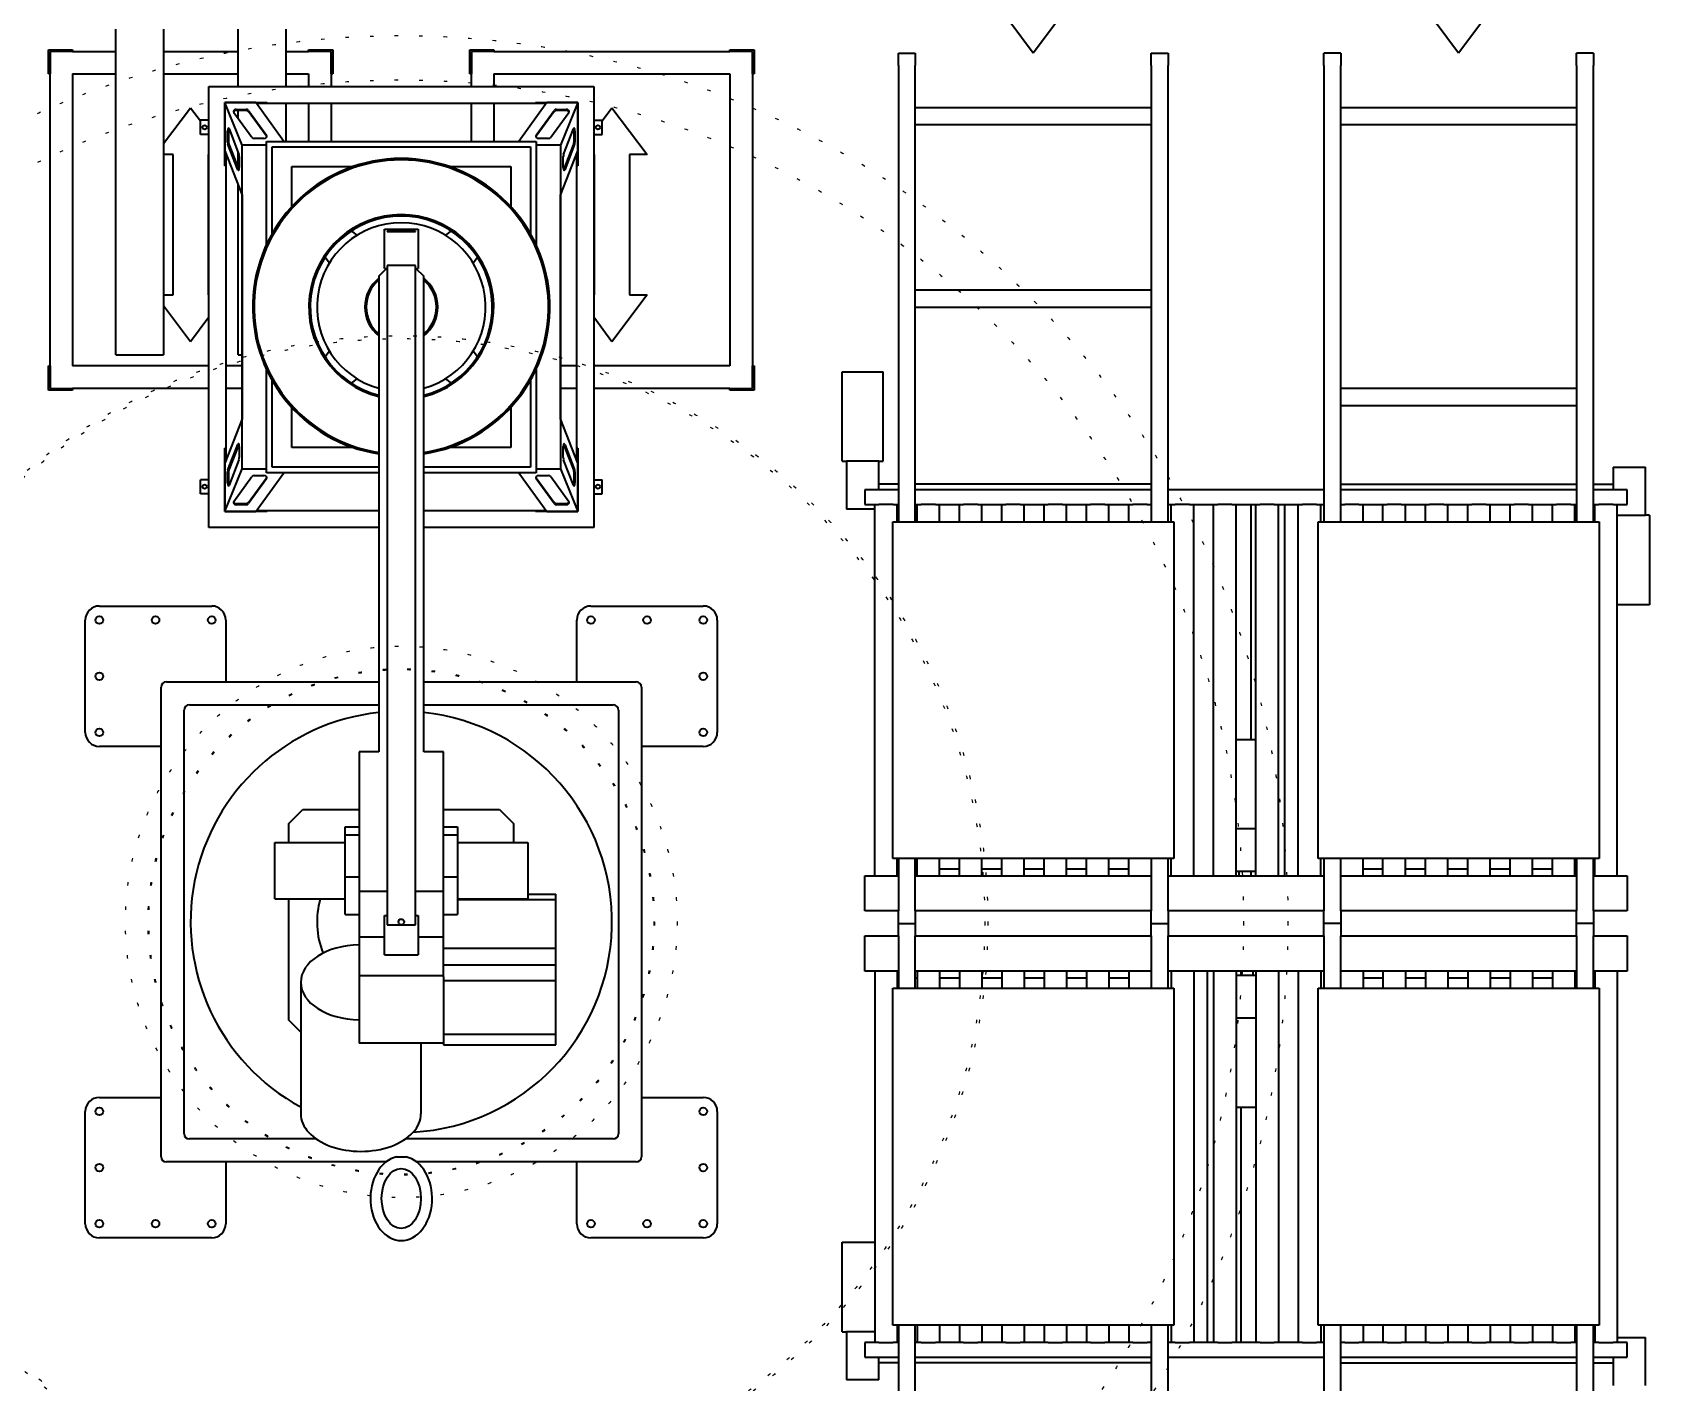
# Model space of a CAD drawing. Header units: millimetres. Extents: x 0 to 67800, y 0 to 42000.
# Drawn here: x 19108 to 24866, y 20672 to 25481 of the extents above; entities that cross this region are included whole.
import ezdxf

# ---------------------------------------------------------------- set-up
doc = ezdxf.new("R2010")
doc.units = ezdxf.units.MM
doc.header["$LTSCALE"] = 100
doc.linetypes.add('DOTTED', pattern=[0.0481, 0.0068, -0.0413])
doc.layers.add('Reference (ISO)', color=7, linetype='DOTTED', lineweight=25)
doc.layers.add('Visible (ISO)', color=7, linetype='Continuous', lineweight=35)

msp = doc.modelspace()

# ---------------------------------------------------------------- linework, layer by layer
at = {"layer": 'Reference (ISO)', "ltscale": 18.165257}
msp.add_circle((20421.4, 22312.9), 3156.7, dxfattribs=at)
at = {"layer": 'Reference (ISO)', "ltscale": 18.219997}
msp.add_circle((20421.4, 22312.9), 2998.8, dxfattribs=at)
at = {"layer": 'Reference (ISO)', "ltscale": 18.185495}
msp.add_circle((20421.4, 22312.9), 2088.2, dxfattribs=at)
at = {"layer": 'Reference (ISO)', "ltscale": 18.213535}
msp.add_circle((20421.4, 22312.9), 2077.5, dxfattribs=at)
at = {"layer": 'Reference (ISO)', "ltscale": 18.068232}
msp.add_circle((20421.4, 22312.9), 982.1, dxfattribs=at)
at = {"layer": 'Reference (ISO)', "ltscale": 18.123285}
msp.add_circle((20421.4, 22312.9), 901.8, dxfattribs=at)
at = {"layer": 'Reference (ISO)', "ltscale": 18.061892}
msp.add_circle((20421.4, 22312.9), 898.8, dxfattribs=at)
at = {"layer": 'Visible (ISO)'}
for p, q in [((22671.4, 25407.4), (22546.4, 25574)), ((22796.4, 25574), (22671.4, 25407.4)), ((24185.8, 25407.4), (24060.8, 25574)), ((24310.8, 25574), (24185.8, 25407.4)), ((19405.4, 24332.9), (19405.4, 25492.9)), ((19575.4, 25492.9), (19575.4, 24332.9)), ((19840.4, 25287.9), (19840.4, 25492.9)), ((20010.4, 25492.9), (20010.4, 25287.9)), ((19165.4, 25332.9), (19165.4, 25418.9)), ((19165.4, 25418.9), (19251.4, 25418.9)), ((19171.4, 25412.9), (19171.4, 25332.9)), ((19251.4, 25412.9), (19171.4, 25412.9)), ((19251.4, 25418.9), (19251.4, 25412.9)), ((19251.4, 25412.9), (19405.4, 25412.9)), ((19575.4, 25412.9), (19840.4, 25412.9)), ((20010.4, 25412.9), (20091.4, 25412.9)), ((20091.4, 25412.9), (20091.4, 25418.9)), ((20091.4, 25418.9), (20177.4, 25418.9)), ((20171.4, 25412.9), (20091.4, 25412.9)), ((20171.4, 25332.9), (20171.4, 25412.9)), ((20177.4, 25418.9), (20177.4, 25332.9)), ((20665.4, 25332.9), (20665.4, 25418.9)), ((20665.4, 25418.9), (20751.4, 25418.9)), ((20671.4, 25412.9), (20671.4, 25332.9)), ((20751.4, 25412.9), (20671.4, 25412.9)), ((20751.4, 25418.9), (20751.4, 25412.9)), ((20751.4, 25412.9), (21591.4, 25412.9)), ((21591.4, 25412.9), (21591.4, 25418.9)), ((21591.4, 25418.9), (21677.4, 25418.9)), ((21671.4, 25412.9), (21591.4, 25412.9)), ((21671.4, 25332.9), (21671.4, 25412.9)), ((21677.4, 25418.9), (21677.4, 25332.9)), ((22191.4, 25362.9), (22191.4, 25407.4)), ((22191.4, 25407.4), (22251.4, 25407.4)), ((22251.4, 25407.4), (22251.4, 25362.9)), ((23091.4, 25362.9), (23091.4, 25407.4)), ((23091.4, 25407.4), (23151.4, 25407.4)), ((23151.4, 25407.4), (23151.4, 25362.9)), ((23705.8, 25362.9), (23705.8, 25407.4)), ((23765.8, 25407.4), (23705.8, 25407.4)), ((23765.8, 25407.4), (23765.8, 25362.9)), ((24605.8, 25362.9), (24605.8, 25407.4)), ((24665.8, 25407.4), (24605.8, 25407.4)), ((24665.8, 25407.4), (24665.8, 25362.9)), ((22191.4, 25362.9), (22191.4, 23738.4)), ((22251.4, 23738.4), (22251.4, 25362.9)), ((23091.4, 25362.9), (23091.4, 23738.4)), ((23151.4, 23738.4), (23151.4, 25362.9)), ((23705.8, 25362.9), (23705.8, 23738.4)), ((23765.8, 23738.4), (23765.8, 25362.9)), ((24605.8, 25362.9), (24605.8, 23738.4)), ((24665.8, 23738.4), (24665.8, 25362.9)), ((19171.4, 25332.9), (19165.4, 25332.9)), ((19171.4, 24292.9), (19171.4, 25332.9)), ((19251.4, 25332.9), (19251.4, 24292.9)), ((19251.4, 25332.9), (19405.4, 25332.9)), ((19575.4, 25332.9), (19840.4, 25332.9)), ((19736.4, 25287.9), (21106.4, 25287.9)), ((19736.4, 23717.9), (19736.4, 25287.9)), ((20010.4, 25332.9), (20091.4, 25332.9)), ((20091.4, 25332.9), (20091.4, 25287.9)), ((20177.4, 25332.9), (20171.4, 25332.9)), ((20171.4, 25332.9), (20171.4, 25287.9)), ((20671.4, 25332.9), (20665.4, 25332.9)), ((20671.4, 25287.9), (20671.4, 25332.9)), ((20751.4, 25332.9), (20751.4, 25287.9)), ((20751.4, 25332.9), (21591.4, 25332.9)), ((21106.4, 25287.9), (21106.4, 23717.9)), ((21591.4, 25332.9), (21591.4, 24292.9)), ((21677.4, 25332.9), (21671.4, 25332.9)), ((21671.4, 25332.9), (21671.4, 24292.9)), ((19793.4, 25230.9), (19903.4, 25230.9)), ((19793.4, 25058.6), (19793.4, 25230.9)), ((19793.4, 25230.9), (19793.4, 25058.6)), ((19855.1, 25079.1), (19793.4, 25230.9)), ((19903.4, 25230.9), (19793.4, 25230.9)), ((19903.4, 25230.9), (19943.4, 25230.9)), ((20003.4, 25092.9), (19903.4, 25230.9)), ((19943.4, 25227.9), (19905.6, 25227.9)), ((19943.4, 25227.9), (19943.4, 25230.9)), ((20899.4, 25227.9), (19943.4, 25227.9)), ((20010.4, 25227.9), (20010.4, 25092.9)), ((20091.4, 25227.9), (20091.4, 25092.9)), ((20171.4, 25227.9), (20171.4, 25092.9)), ((20671.4, 25092.9), (20671.4, 25227.9)), ((20751.4, 25227.9), (20751.4, 25092.9)), ((20939.4, 25230.9), (20839.3, 25092.9)), ((20899.4, 25230.9), (20939.4, 25230.9)), ((20899.4, 25227.9), (20899.4, 25230.9)), ((20937.2, 25227.9), (20899.4, 25227.9)), ((20939.4, 25230.9), (21049.4, 25230.9)), ((21049.4, 25230.9), (20939.4, 25230.9)), ((21049.4, 25230.9), (20987.7, 25079.1)), ((21049.4, 25230.9), (21049.4, 25058.6)), ((21049.4, 25058.6), (21049.4, 25230.9)), ((19575.4, 25084.9), (19671.4, 25212.9)), ((19671.4, 25212.9), (19706.4, 25166.2)), ((19736.4, 25167.9), (19706.4, 25167.9)), ((19706.4, 25117.9), (19706.4, 25167.9)), ((19889.1, 25107.1), (19825.4, 25194.9)), ((19834.1, 25206.9), (19868.8, 25206.9)), ((19868.8, 25203.1), (19834.1, 25203.1)), ((19840.4, 25174.3), (19840.4, 25203.1)), ((19877.4, 25202.9), (19941.1, 25115.1)), ((19941.1, 25111.2), (19877.4, 25199.1)), ((20901.7, 25115.1), (20965.3, 25202.9)), ((20965.3, 25199.1), (20901.7, 25111.2)), ((21017.3, 25194.9), (20953.6, 25107.1)), ((20974, 25206.9), (21008.7, 25206.9)), ((21008.7, 25203.1), (20974, 25203.1)), ((21106.4, 25167.9), (21136.4, 25167.9)), ((21136.4, 25166.2), (21171.4, 25212.9)), ((21136.4, 25117.9), (21136.4, 25167.9)), ((21171.4, 25212.9), (21296.4, 25046.2)), ((23091.4, 25212.4), (22251.4, 25212.4)), ((24605.8, 25212.4), (23765.8, 25212.4)), ((19736.4, 25117.9), (19706.4, 25117.9)), ((19803.1, 25090.3), (19803.1, 25129.5)), ((19806.3, 25129.5), (19806.3, 25090.3)), ((19808.5, 25137.2), (19843.6, 25046.5)), ((20999.2, 25046.5), (21034.3, 25137.2)), ((21036.5, 25090.3), (21036.5, 25129.5)), ((21039.6, 25129.5), (21039.6, 25090.3)), ((21106.4, 25117.9), (21136.4, 25117.9)), ((22251.4, 25152.4), (23091.4, 25152.4)), ((23765.8, 25152.4), (24605.8, 25152.4)), ((19793.4, 25005.9), (19793.4, 25058.6)), ((19793.4, 25058.6), (19854.5, 24900.9)), ((19796.4, 25050.9), (19796.4, 25005.9)), ((19839.4, 24992), (19804.3, 25082.7)), ((19807.4, 25082.7), (19842.5, 24992)), ((19840.4, 24997.6), (19840.4, 25054.7)), ((19855.1, 23926.6), (19855.1, 25079.1)), ((19941.4, 25079.1), (19855.1, 25079.1)), ((19932.5, 25103.1), (19897.8, 25103.1)), ((19941.4, 24725.2), (19941.4, 25092.9)), ((19941.4, 25092.9), (20901.4, 25092.9)), ((19961.4, 25072.9), (20881.4, 25072.9)), ((19961.4, 24764.1), (19961.4, 25072.9)), ((20881.4, 25072.9), (20881.4, 24764.1)), ((20901.4, 25092.9), (20901.4, 24725.2)), ((20987.7, 25079.1), (20901.4, 25079.1)), ((20945, 25103.1), (20910.3, 25103.1)), ((20987.7, 25079.1), (20987.7, 23926.6)), ((20988.3, 24900.9), (21049.4, 25058.6)), ((21000.2, 24992), (21035.3, 25082.7)), ((21038.5, 25082.7), (21003.4, 24992)), ((21046.4, 25005.9), (21046.4, 25050.9)), ((21049.4, 25058.6), (21049.4, 25005.9)), ((19608.9, 25046.2), (19575.4, 25046.2)), ((19608.9, 24546.2), (19608.9, 25046.2)), ((19733.9, 25046.2), (19733.9, 24546.2)), ((19736.4, 25046.2), (19733.9, 25046.2)), ((19796.4, 25005.9), (19793.4, 25005.9)), ((19796.4, 25005.9), (19796.4, 23999.9)), ((19844.7, 25038.9), (19844.7, 24999.7)), ((20031.4, 24860.3), (20031.4, 25002.9)), ((20031.4, 25002.9), (20248.6, 25002.9)), ((20594.1, 25002.9), (20811.4, 25002.9)), ((20811.4, 25002.9), (20811.4, 24860.3)), ((20998, 24999.7), (20998, 25038.9)), ((21049.4, 25005.9), (21046.4, 25005.9)), ((21046.4, 23999.9), (21046.4, 25005.9)), ((21108.9, 25046.2), (21106.4, 25046.2)), ((21108.9, 24546.2), (21108.9, 25046.2)), ((21233.9, 25046.2), (21233.9, 24546.2)), ((21296.4, 25046.2), (21233.9, 25046.2)), ((19840.4, 24332.9), (19840.4, 24937.2)), ((19854.5, 24900.9), (19854.5, 24104.9)), ((20988.3, 24104.9), (20988.3, 24900.9)), ((20264, 24758.3), (20244.1, 24774.1)), ((20361.4, 24640.6), (20361.4, 24780.6)), ((20361.4, 24780.6), (20481.4, 24780.6)), ((20371.4, 24772.9), (20471.4, 24772.9)), ((20371.4, 24772.9), (20371.4, 24771.5)), ((20371.4, 24771.5), (20471.4, 24771.5)), ((20471.4, 24771.5), (20471.4, 24772.9)), ((20481.4, 24780.6), (20481.4, 24640.6)), ((20598.6, 24774.1), (20578.8, 24758.3)), ((20150.2, 24680.1), (20166, 24660.3)), ((20471.4, 24650.2), (20371.4, 24650.2)), ((20371.4, 24650.2), (20371.4, 22302.6)), ((20471.4, 22302.6), (20471.4, 24650.2)), ((20676.8, 24660.3), (20692.6, 24680.1)), ((20341.4, 24612.9), (20369.1, 24640.6)), ((20341.4, 24612.9), (20341.4, 22918.4)), ((20361.4, 24640.6), (20371.4, 24640.6)), ((20471.4, 24640.6), (20481.4, 24640.6)), ((20473.7, 24640.6), (20501.4, 24612.9)), ((20501.4, 22918.4), (20501.4, 24612.9)), ((19575.4, 24546.2), (19608.9, 24546.2)), ((19733.9, 24546.2), (19736.4, 24546.2)), ((21106.4, 24546.2), (21108.9, 24546.2)), ((21296.4, 24546.2), (21171.4, 24379.5)), ((21233.9, 24546.2), (21296.4, 24546.2)), ((23091.4, 24562.4), (22251.4, 24562.4)), ((19671.4, 24379.5), (19575.4, 24507.5)), ((22251.4, 24502.4), (23091.4, 24502.4)), ((19736.4, 24466.2), (19671.4, 24379.5)), ((21171.4, 24379.5), (21106.4, 24466.2)), ((19405.4, 24332.9), (19575.4, 24332.9)), ((19840.4, 24332.9), (19854.5, 24332.9)), ((20166, 24345.5), (20150.2, 24325.6)), ((20692.6, 24325.6), (20676.8, 24345.5)), ((19165.4, 24206.9), (19165.4, 24292.9)), ((19165.4, 24292.9), (19171.4, 24292.9)), ((19171.4, 24292.9), (19171.4, 24212.9)), ((19736.4, 24292.9), (19251.4, 24292.9)), ((19854.5, 24292.9), (19796.4, 24292.9)), ((19941.4, 23912.9), (19941.4, 24280.5)), ((19961.4, 23932.9), (19961.4, 24241.6)), ((20244.1, 24231.7), (20264, 24247.5)), ((20578.8, 24247.5), (20598.6, 24231.7)), ((20881.4, 24241.6), (20881.4, 23932.9)), ((20901.4, 24280.5), (20901.4, 23912.9)), ((21046.4, 24292.9), (20988.3, 24292.9)), ((21591.4, 24292.9), (21106.4, 24292.9)), ((21671.4, 24212.9), (21671.4, 24292.9)), ((21671.4, 24292.9), (21677.4, 24292.9)), ((21677.4, 24292.9), (21677.4, 24206.9)), ((21991.4, 24272.4), (22136.4, 24272.4)), ((21991.4, 23953.4), (21991.4, 24272.4)), ((22136.4, 23953.4), (22136.4, 24272.4)), ((19251.4, 24206.9), (19165.4, 24206.9)), ((19171.4, 24212.9), (19251.4, 24212.9)), ((19251.4, 24212.9), (19251.4, 24206.9)), ((19736.4, 24212.9), (19251.4, 24212.9)), ((19854.5, 24212.9), (19796.4, 24212.9)), ((21046.4, 24212.9), (20988.3, 24212.9)), ((21591.4, 24212.9), (21106.4, 24212.9)), ((21591.4, 24206.9), (21591.4, 24212.9)), ((21591.4, 24212.9), (21671.4, 24212.9)), ((21677.4, 24206.9), (21591.4, 24206.9)), ((24605.8, 24212.4), (23765.8, 24212.4)), ((20031.4, 24002.9), (20031.4, 24145.5)), ((20811.4, 24145.5), (20811.4, 24002.9)), ((23765.8, 24152.4), (24605.8, 24152.4)), ((19854.5, 24104.9), (19793.4, 23947.1)), ((21049.4, 23947.1), (20988.3, 24104.9)), ((19804.3, 23923.1), (19839.4, 24013.7)), ((19842.5, 24013.7), (19807.4, 23923.1)), ((21035.3, 23923.1), (21000.2, 24013.7)), ((21003.4, 24013.7), (21038.5, 23923.1)), ((19796.4, 23999.9), (19793.4, 23999.9)), ((19793.4, 23947.1), (19793.4, 23999.9)), ((19796.4, 23999.9), (19796.4, 23954.9)), ((19843.6, 23959.2), (19808.5, 23868.6)), ((19844.7, 24006), (19844.7, 23966.9)), ((20248.6, 24002.9), (20031.4, 24002.9)), ((20811.4, 24002.9), (20594.1, 24002.9)), ((20998, 23966.9), (20998, 24006)), ((21034.3, 23868.6), (20999.2, 23959.2)), ((21049.4, 23999.9), (21046.4, 23999.9)), ((21046.4, 23954.9), (21046.4, 23999.9)), ((21049.4, 23999.9), (21049.4, 23947.1)), ((21991.4, 23953.4), (22006.4, 23953.4)), ((22121.4, 23953.4), (22006.4, 23953.4)), ((22006.4, 23953.4), (22006.4, 23782.4)), ((22121.4, 23953.4), (22136.4, 23953.4)), ((22121.4, 23851.9), (22121.4, 23953.4)), ((19793.4, 23774.9), (19793.4, 23947.1)), ((19793.4, 23947.1), (19793.4, 23774.9)), ((19793.4, 23774.9), (19855.1, 23926.6)), ((19803.1, 23876.3), (19803.1, 23915.4)), ((19806.3, 23915.4), (19806.3, 23876.3)), ((19825.4, 23810.8), (19889.1, 23898.7)), ((19855.1, 23926.6), (19941.4, 23926.6)), ((19897.8, 23902.7), (19932.5, 23902.7)), ((19903.4, 23774.9), (20003.4, 23912.9)), ((20341.4, 23912.9), (19941.4, 23912.9)), ((20341.4, 23932.9), (19961.4, 23932.9)), ((20881.4, 23932.9), (20501.4, 23932.9)), ((20901.4, 23912.9), (20501.4, 23912.9)), ((20839.3, 23912.9), (20939.4, 23774.9)), ((20901.4, 23926.6), (20987.7, 23926.6)), ((20910.3, 23902.7), (20945, 23902.7)), ((20953.6, 23898.7), (21017.3, 23810.8)), ((20987.7, 23926.6), (21049.4, 23774.9)), ((21036.5, 23876.3), (21036.5, 23915.4)), ((21039.6, 23915.4), (21039.6, 23876.3)), ((21049.4, 23947.1), (21049.4, 23774.9)), ((21049.4, 23774.9), (21049.4, 23947.1)), ((24735.8, 23932.4), (24735.8, 23851.9)), ((24735.8, 23932.4), (24850.8, 23932.4)), ((24850.8, 23761.4), (24850.8, 23932.4)), ((19736.4, 23887.9), (19706.4, 23887.9)), ((19706.4, 23837.9), (19706.4, 23887.9)), ((19736.4, 23837.9), (19706.4, 23837.9)), ((19877.4, 23806.7), (19941.1, 23894.5)), ((19941.1, 23890.7), (19877.4, 23802.8)), ((20901.7, 23894.5), (20965.3, 23806.7)), ((20965.3, 23802.8), (20901.7, 23890.7)), ((21106.4, 23887.9), (21136.4, 23887.9)), ((21106.4, 23837.9), (21136.4, 23837.9)), ((21136.4, 23837.9), (21136.4, 23887.9)), ((22191.4, 23851.9), (22071.4, 23851.9)), ((22071.4, 23851.9), (22071.4, 23799.9)), ((22191.4, 23872.4), (22121.4, 23872.4)), ((23091.4, 23872.4), (22251.4, 23872.4)), ((23091.4, 23851.9), (22251.4, 23851.9)), ((23705.8, 23851.9), (23151.4, 23851.9)), ((23765.8, 23872.4), (24605.8, 23872.4)), ((24605.8, 23851.9), (23765.8, 23851.9)), ((24665.8, 23872.4), (24735.8, 23872.4)), ((24785.8, 23851.9), (24665.8, 23851.9)), ((24785.8, 23799.9), (24785.8, 23851.9)), ((19834.1, 23802.7), (19868.8, 23802.7)), ((19868.8, 23798.8), (19834.1, 23798.8)), ((20974, 23802.7), (21008.7, 23802.7)), ((21008.7, 23798.8), (20974, 23798.8)), ((22106.8, 23782.4), (22006.4, 23782.4)), ((22071.4, 23799.9), (22121.5, 23799.9)), ((22106.8, 22476.9), (22106.8, 23799.9)), ((22172.1, 23799.9), (22121.5, 23799.9)), ((22172.1, 23799.9), (22191.4, 23799.9)), ((22186.8, 23738.4), (22186.8, 23799.9)), ((22251.4, 23799.9), (22272.3, 23799.9)), ((22257.6, 23738.4), (22257.6, 23799.9)), ((22322.9, 23799.9), (22272.3, 23799.9)), ((22322.9, 23799.9), (22423.1, 23799.9)), ((22337.6, 23738.4), (22337.6, 23799.9)), ((22408.4, 23738.4), (22408.4, 23799.9)), ((22473.7, 23799.9), (22423.1, 23799.9)), ((22473.7, 23799.9), (22573.9, 23799.9)), ((22488.4, 23738.4), (22488.4, 23799.9)), ((22559.2, 23738.4), (22559.2, 23799.9)), ((22624.5, 23799.9), (22573.9, 23799.9)), ((22624.5, 23799.9), (22724.7, 23799.9)), ((22639.2, 23738.4), (22639.2, 23799.9)), ((22710, 23738.4), (22710, 23799.9)), ((22775.3, 23799.9), (22724.7, 23799.9)), ((22775.3, 23799.9), (22875.5, 23799.9)), ((22790, 23738.4), (22790, 23799.9)), ((22860.8, 23738.4), (22860.8, 23799.9)), ((22926.1, 23799.9), (22875.5, 23799.9)), ((22926.1, 23799.9), (23026.3, 23799.9)), ((22940.8, 23738.4), (22940.8, 23799.9)), ((23011.6, 23738.4), (23011.6, 23799.9)), ((23076.9, 23799.9), (23026.3, 23799.9)), ((23076.9, 23799.9), (23091.4, 23799.9)), ((23151.4, 23799.9), (23177.1, 23799.9)), ((23162.4, 23738.4), (23162.4, 23799.9)), ((23227.7, 23799.9), (23177.1, 23799.9)), ((23227.7, 23799.9), (23327.9, 23799.9)), ((23242.4, 22476.9), (23242.4, 23799.9)), ((23313.2, 22476.9), (23313.2, 23799.9)), ((23378.5, 23799.9), (23327.9, 23799.9)), ((23378.5, 23799.9), (23478.7, 23799.9)), ((23393.2, 22476.9), (23393.2, 23799.9)), ((23445.8, 23799.9), (23445.8, 22962.9)), ((23464, 22476.9), (23464, 23799.9)), ((23529.3, 23799.9), (23478.7, 23799.9)), ((23529.3, 23799.9), (23629.5, 23799.9)), ((23544, 22476.9), (23544, 23799.9)), ((23565.8, 23799.9), (23565.8, 22476.9)), ((23614.8, 22476.9), (23614.8, 23799.9)), ((23680.1, 23799.9), (23629.5, 23799.9)), ((23680.1, 23799.9), (23705.8, 23799.9)), ((23694.8, 23738.4), (23694.8, 23799.9)), ((23765.8, 23799.9), (23780.3, 23799.9)), ((23830.9, 23799.9), (23780.3, 23799.9)), ((23830.9, 23799.9), (23931.1, 23799.9)), ((23845.6, 23738.4), (23845.6, 23799.9)), ((23916.4, 23738.4), (23916.4, 23799.9)), ((23981.7, 23799.9), (23931.1, 23799.9)), ((23981.7, 23799.9), (24081.9, 23799.9)), ((23996.4, 23738.4), (23996.4, 23799.9)), ((24067.2, 23738.4), (24067.2, 23799.9)), ((24132.5, 23799.9), (24081.9, 23799.9)), ((24132.5, 23799.9), (24232.7, 23799.9)), ((24147.2, 23738.4), (24147.2, 23799.9)), ((24218, 23738.4), (24218, 23799.9)), ((24283.3, 23799.9), (24232.7, 23799.9)), ((24283.3, 23799.9), (24383.5, 23799.9)), ((24298, 23738.4), (24298, 23799.9)), ((24368.8, 23738.4), (24368.8, 23799.9)), ((24434.1, 23799.9), (24383.5, 23799.9)), ((24434.1, 23799.9), (24534.3, 23799.9)), ((24448.8, 23738.4), (24448.8, 23799.9)), ((24519.6, 23738.4), (24519.6, 23799.9)), ((24584.9, 23799.9), (24534.3, 23799.9)), ((24584.9, 23799.9), (24605.8, 23799.9)), ((24599.6, 23738.4), (24599.6, 23799.9)), ((24665.8, 23799.9), (24685.1, 23799.9)), ((24670.4, 23738.4), (24670.4, 23799.9)), ((24735.7, 23799.9), (24685.1, 23799.9)), ((24735.7, 23799.9), (24785.8, 23799.9)), ((24750.4, 22476.9), (24750.4, 23799.9)), ((19903.4, 23774.9), (19793.4, 23774.9)), ((19793.4, 23774.9), (19903.4, 23774.9)), ((19943.4, 23774.9), (19903.4, 23774.9)), ((19905.6, 23777.9), (19943.4, 23777.9)), ((19943.4, 23774.9), (19943.4, 23777.9)), ((19943.4, 23777.9), (20341.4, 23777.9)), ((20501.4, 23777.9), (20899.4, 23777.9)), ((20899.4, 23777.9), (20937.2, 23777.9)), ((20899.4, 23774.9), (20899.4, 23777.9)), ((20939.4, 23774.9), (20899.4, 23774.9)), ((21049.4, 23774.9), (20939.4, 23774.9)), ((20939.4, 23774.9), (21049.4, 23774.9)), ((22171.4, 23738.4), (23171.4, 23738.4)), ((22171.4, 22538.4), (22171.4, 23738.4)), ((23171.4, 23738.4), (23171.4, 22538.4)), ((23685.8, 23738.4), (24685.8, 23738.4)), ((23685.8, 22538.4), (23685.8, 23738.4)), ((24685.8, 23738.4), (24685.8, 22538.4)), ((24750.4, 23761.4), (24850.8, 23761.4)), ((24865.8, 23761.4), (24850.8, 23761.4)), ((24865.8, 23761.4), (24865.8, 23442.4)), ((20341.4, 23717.9), (19736.4, 23717.9)), ((21106.4, 23717.9), (20501.4, 23717.9)), ((19346.4, 23437.9), (19746.4, 23437.9)), ((21096.4, 23437.9), (21496.4, 23437.9)), ((24865.8, 23442.4), (24750.4, 23442.4)), ((19296.4, 22987.9), (19296.4, 23387.9)), ((19796.4, 23387.9), (19796.4, 23167.9)), ((21046.4, 23167.9), (21046.4, 23387.9)), ((21546.4, 23387.9), (21546.4, 22987.9)), ((19566.4, 23147.9), (19566.4, 23149.1)), ((19566.4, 22987.9), (19566.4, 23147.9)), ((19585.2, 23167.9), (19586.4, 23167.9)), ((19586.4, 23167.9), (19746.4, 23167.9)), ((19746.4, 23167.9), (20341.4, 23167.9)), ((20501.4, 23167.9), (21096.4, 23167.9)), ((21096.4, 23167.9), (21256.4, 23167.9)), ((21256.4, 23167.9), (21257.6, 23167.9)), ((21276.4, 23149.1), (21276.4, 23147.9)), ((21276.4, 23147.9), (21276.4, 22987.9)), ((19648.3, 21558.6), (19648.3, 23067.2)), ((19667.1, 23086), (20341.4, 23086)), ((20501.4, 23086), (21175.7, 23086)), ((21194.5, 23067.2), (21194.5, 21558.6)), ((19566.4, 21637.9), (19566.4, 22987.9)), ((21276.4, 22987.9), (21276.4, 21637.9)), ((19566.4, 22937.9), (19346.4, 22937.9)), ((20271.4, 22918.4), (20271.4, 22420.7)), ((20341.4, 22918.4), (20271.4, 22918.4)), ((20571.4, 22918.4), (20501.4, 22918.4)), ((20571.4, 22420.7), (20571.4, 22918.4)), ((21496.4, 22937.9), (21276.4, 22937.9)), ((23393.2, 22962.9), (23464, 22962.9)), ((20021.4, 22662.9), (20071.4, 22712.9)), ((20071.4, 22712.9), (20271.4, 22712.9)), ((20571.4, 22712.9), (20771.4, 22712.9)), ((20771.4, 22712.9), (20821.4, 22662.9)), ((20021.4, 22595.6), (20021.4, 22662.9)), ((20221.4, 22623.5), (20221.4, 22652.1)), ((20221.4, 22652.1), (20271.4, 22652.1)), ((20571.4, 22652.1), (20621.4, 22652.1)), ((20621.4, 22652.1), (20621.4, 22623.5)), ((20821.4, 22662.9), (20821.4, 22595.6)), ((23464, 22643.9), (23393.2, 22643.9)), ((19971.4, 22395.6), (19971.4, 22595.6)), ((19971.4, 22595.6), (20221.4, 22595.6)), ((20221.4, 22473.5), (20221.4, 22623.5)), ((20221.4, 22623.5), (20271.4, 22623.5)), ((20571.4, 22623.5), (20621.4, 22623.5)), ((20621.4, 22623.5), (20621.4, 22473.5)), ((20621.4, 22595.6), (20871.4, 22595.6)), ((20871.4, 22595.6), (20871.4, 22395.6)), ((23171.4, 22538.4), (22171.4, 22538.4)), ((22186.8, 22476.9), (22186.8, 22538.4)), ((22191.4, 22538.4), (22191.4, 22351.9)), ((22251.4, 22351.9), (22251.4, 22538.4)), ((22257.6, 22476.9), (22257.6, 22538.4)), ((22337.6, 22476.9), (22337.6, 22538.4)), ((22408.4, 22476.9), (22408.4, 22538.4)), ((22488.4, 22476.9), (22488.4, 22538.4)), ((22559.2, 22476.9), (22559.2, 22538.4)), ((22639.2, 22476.9), (22639.2, 22538.4)), ((22710, 22476.9), (22710, 22538.4)), ((22790, 22476.9), (22790, 22538.4)), ((22860.8, 22476.9), (22860.8, 22538.4)), ((22940.8, 22476.9), (22940.8, 22538.4)), ((23011.6, 22476.9), (23011.6, 22538.4)), ((23091.4, 22538.4), (23091.4, 22351.9)), ((23151.4, 22351.9), (23151.4, 22538.4)), ((23162.4, 22476.9), (23162.4, 22538.4)), ((24685.8, 22538.4), (23685.8, 22538.4)), ((23694.8, 22476.9), (23694.8, 22538.4)), ((23705.8, 22538.4), (23705.8, 22351.9)), ((23765.8, 22351.9), (23765.8, 22538.4)), ((23845.6, 22476.9), (23845.6, 22538.4)), ((23916.4, 22476.9), (23916.4, 22538.4)), ((23996.4, 22476.9), (23996.4, 22538.4)), ((24067.2, 22476.9), (24067.2, 22538.4)), ((24147.2, 22476.9), (24147.2, 22538.4)), ((24218, 22476.9), (24218, 22538.4)), ((24298, 22476.9), (24298, 22538.4)), ((24368.8, 22476.9), (24368.8, 22538.4)), ((24448.8, 22476.9), (24448.8, 22538.4)), ((24519.6, 22476.9), (24519.6, 22538.4)), ((24599.6, 22476.9), (24599.6, 22538.4)), ((24605.8, 22538.4), (24605.8, 22351.9)), ((24665.8, 22351.9), (24665.8, 22538.4)), ((24670.4, 22476.9), (24670.4, 22538.4)), ((20221.4, 22339.1), (20221.4, 22473.5)), ((20221.4, 22473.5), (20271.4, 22473.5)), ((20571.4, 22473.5), (20621.4, 22473.5)), ((20621.4, 22473.5), (20621.4, 22339.1)), ((22071.4, 22476.9), (22191.4, 22476.9)), ((22071.4, 22351.9), (22071.4, 22476.9)), ((22251.4, 22502.4), (22257.6, 22502.4)), ((22251.4, 22476.9), (23091.4, 22476.9)), ((22337.6, 22502.4), (22408.4, 22502.4)), ((22488.4, 22502.4), (22559.2, 22502.4)), ((22639.2, 22502.4), (22710, 22502.4)), ((22790, 22502.4), (22860.8, 22502.4)), ((22940.8, 22502.4), (23011.6, 22502.4)), ((23151.4, 22476.9), (23705.8, 22476.9)), ((23464, 22491.9), (23393.2, 22491.9)), ((23403.3, 22491.9), (23403.3, 22476.9)), ((23445.8, 22491.9), (23445.8, 22476.9)), ((23765.8, 22476.9), (24605.8, 22476.9)), ((23845.6, 22502.4), (23916.4, 22502.4)), ((23996.4, 22502.4), (24067.2, 22502.4)), ((24147.2, 22502.4), (24218, 22502.4)), ((24298, 22502.4), (24368.8, 22502.4)), ((24448.8, 22502.4), (24519.6, 22502.4)), ((24599.6, 22502.4), (24605.8, 22502.4)), ((24665.8, 22476.9), (24785.8, 22476.9)), ((24785.8, 22476.9), (24785.8, 22351.9)), ((20371.4, 22420.7), (20271.4, 22420.7)), ((20271.4, 22420.7), (20271.4, 22258.9)), ((20571.4, 22420.7), (20471.4, 22420.7)), ((20571.4, 22258.9), (20571.4, 22420.7)), ((20871.4, 22411.3), (20971.4, 22411.3)), ((20971.4, 22392.9), (20971.4, 22411.3)), ((19971.4, 22395.6), (20221.4, 22395.6)), ((20021.4, 21962.9), (20021.4, 22395.6)), ((20621.4, 22395.6), (20871.4, 22395.6)), ((20621.4, 22392.9), (20971.4, 22392.9)), ((20971.4, 22219.3), (20971.4, 22392.9)), ((22191.4, 22351.9), (22071.4, 22351.9)), ((22191.4, 22307.4), (22191.4, 22351.9)), ((22251.4, 22351.9), (22251.4, 22307.4)), ((23091.4, 22351.9), (22251.4, 22351.9)), ((23091.4, 22307.4), (23091.4, 22351.9)), ((23151.4, 22351.9), (23151.4, 22307.4)), ((23705.8, 22351.9), (23151.4, 22351.9)), ((23705.8, 22307.4), (23705.8, 22351.9)), ((23765.8, 22351.9), (23765.8, 22307.4)), ((24605.8, 22351.9), (23765.8, 22351.9)), ((24605.8, 22307.4), (24605.8, 22351.9)), ((24665.8, 22351.9), (24665.8, 22307.4)), ((24785.8, 22351.9), (24665.8, 22351.9)), ((20221.4, 22339.1), (20271.4, 22339.1)), ((20361.4, 22195.8), (20361.4, 22335.8)), ((20361.4, 22335.8), (20371.4, 22335.8)), ((20371.4, 22302.6), (20471.4, 22302.6)), ((20471.4, 22335.8), (20481.4, 22335.8)), ((20481.4, 22335.8), (20481.4, 22195.8)), ((20571.4, 22339.1), (20621.4, 22339.1)), ((22191.4, 22262.9), (22191.4, 22307.4)), ((22191.4, 22307.4), (22251.4, 22307.4)), ((22191.4, 22307.4), (22251.4, 22307.4)), ((22251.4, 22307.4), (22251.4, 22262.9)), ((23091.4, 22262.9), (23091.4, 22307.4)), ((23091.4, 22307.4), (23151.4, 22307.4)), ((23091.4, 22307.4), (23151.4, 22307.4)), ((23151.4, 22307.4), (23151.4, 22262.9)), ((23705.8, 22262.9), (23705.8, 22307.4)), ((23765.8, 22307.4), (23705.8, 22307.4)), ((23765.8, 22307.4), (23705.8, 22307.4)), ((23765.8, 22307.4), (23765.8, 22262.9)), ((24605.8, 22262.9), (24605.8, 22307.4)), ((24665.8, 22307.4), (24605.8, 22307.4)), ((24665.8, 22307.4), (24605.8, 22307.4)), ((24665.8, 22307.4), (24665.8, 22262.9)), ((20361.4, 22258.9), (20271.4, 22258.9)), ((20271.4, 22258.9), (20271.4, 22120.8)), ((20571.4, 22258.9), (20481.4, 22258.9)), ((20571.4, 22120.8), (20571.4, 22258.9)), ((22071.4, 22262.9), (22191.4, 22262.9)), ((22071.4, 22137.9), (22071.4, 22262.9)), ((22191.4, 22262.9), (22191.4, 22076.4)), ((22251.4, 22076.4), (22251.4, 22262.9)), ((22251.4, 22262.9), (23091.4, 22262.9)), ((23091.4, 22262.9), (23091.4, 22076.4)), ((23151.4, 22076.4), (23151.4, 22262.9)), ((23151.4, 22262.9), (23705.8, 22262.9)), ((23705.8, 22262.9), (23705.8, 22076.4)), ((23765.8, 22076.4), (23765.8, 22262.9)), ((23765.8, 22262.9), (24605.8, 22262.9)), ((24605.8, 22262.9), (24605.8, 22076.4)), ((24665.8, 22076.4), (24665.8, 22262.9)), ((24665.8, 22262.9), (24785.8, 22262.9)), ((24785.8, 22262.9), (24785.8, 22137.9)), ((20361.4, 22195.8), (20481.4, 22195.8)), ((20571.4, 22219.3), (20971.4, 22219.3)), ((20971.4, 22159.6), (20971.4, 22219.3)), ((20571.4, 22120.8), (20271.4, 22120.8)), ((20271.4, 22120.8), (20271.4, 21880.5)), ((20571.4, 22159.6), (20971.4, 22159.6)), ((20571.4, 22117.5), (20571.4, 22120.8)), ((20571.4, 22117.5), (20571.4, 22104.5)), ((20971.4, 22104.5), (20971.4, 22159.6)), ((22191.4, 22137.9), (22071.4, 22137.9)), ((22106.8, 22137.9), (22106.8, 20814.9)), ((22186.8, 22137.9), (22186.8, 22076.4)), ((23091.4, 22137.9), (22251.4, 22137.9)), ((22257.6, 22112.4), (22251.4, 22112.4)), ((22257.6, 22137.9), (22257.6, 22076.4)), ((22337.6, 22137.9), (22337.6, 22076.4)), ((22408.4, 22112.4), (22337.6, 22112.4)), ((22408.4, 22137.9), (22408.4, 22076.4)), ((22488.4, 22137.9), (22488.4, 22076.4)), ((22559.2, 22112.4), (22488.4, 22112.4)), ((22559.2, 22137.9), (22559.2, 22076.4)), ((22639.2, 22137.9), (22639.2, 22076.4)), ((22710, 22112.4), (22639.2, 22112.4)), ((22710, 22137.9), (22710, 22076.4)), ((22790, 22137.9), (22790, 22076.4)), ((22860.8, 22112.4), (22790, 22112.4)), ((22860.8, 22137.9), (22860.8, 22076.4)), ((22940.8, 22137.9), (22940.8, 22076.4)), ((23011.6, 22112.4), (22940.8, 22112.4)), ((23011.6, 22137.9), (23011.6, 22076.4)), ((23705.8, 22137.9), (23151.4, 22137.9)), ((23162.4, 22137.9), (23162.4, 22076.4)), ((23242.4, 22137.9), (23242.4, 20814.9)), ((23291.4, 20814.9), (23291.4, 22137.9)), ((23313.2, 22137.9), (23313.2, 20814.9)), ((23393.2, 22137.9), (23393.2, 20814.9)), ((23393.2, 22122.9), (23464, 22122.9)), ((23411.4, 22122.9), (23411.4, 22137.9)), ((23453.9, 22122.9), (23453.9, 22137.9)), ((23464, 22137.9), (23464, 20814.9)), ((23544, 22137.9), (23544, 20814.9)), ((23614.8, 22137.9), (23614.8, 20814.9)), ((23694.8, 22137.9), (23694.8, 22076.4)), ((24605.8, 22137.9), (23765.8, 22137.9)), ((23845.6, 22137.9), (23845.6, 22076.4)), ((23916.4, 22112.4), (23845.6, 22112.4)), ((23916.4, 22137.9), (23916.4, 22076.4)), ((23996.4, 22137.9), (23996.4, 22076.4)), ((24067.2, 22112.4), (23996.4, 22112.4)), ((24067.2, 22137.9), (24067.2, 22076.4)), ((24147.2, 22137.9), (24147.2, 22076.4)), ((24218, 22112.4), (24147.2, 22112.4)), ((24218, 22137.9), (24218, 22076.4)), ((24298, 22137.9), (24298, 22076.4)), ((24368.8, 22112.4), (24298, 22112.4)), ((24368.8, 22137.9), (24368.8, 22076.4)), ((24448.8, 22137.9), (24448.8, 22076.4)), ((24519.6, 22112.4), (24448.8, 22112.4)), ((24519.6, 22137.9), (24519.6, 22076.4)), ((24599.6, 22137.9), (24599.6, 22076.4)), ((24605.8, 22112.4), (24599.6, 22112.4)), ((24785.8, 22137.9), (24665.8, 22137.9)), ((24670.4, 22137.9), (24670.4, 22076.4)), ((24750.4, 22137.9), (24750.4, 20814.9)), ((20063.5, 22097.7), (20063.5, 21629.5)), ((20571.4, 22104.5), (20971.4, 22104.5)), ((20571.4, 22104.5), (20571.4, 21912.6)), ((20971.4, 21912.6), (20971.4, 22104.5)), ((22171.4, 20876.4), (22171.4, 22076.4)), ((22171.4, 22076.4), (23171.4, 22076.4)), ((23171.4, 22076.4), (23171.4, 20876.4)), ((23685.8, 20876.4), (23685.8, 22076.4)), ((23685.8, 22076.4), (24685.8, 22076.4)), ((24685.8, 22076.4), (24685.8, 20876.4)), ((20063.5, 21920.8), (20021.4, 21962.9)), ((23393.2, 21970.9), (23464, 21970.9)), ((20571.4, 21880.5), (20271.4, 21880.5)), ((20491.5, 21880.5), (20491.5, 21629.5)), ((20571.4, 21912.6), (20971.4, 21912.6)), ((20571.4, 21912.6), (20571.4, 21874.8)), ((20971.4, 21874.8), (20971.4, 21912.6)), ((20571.4, 21874.8), (20971.4, 21874.8)), ((19346.4, 21687.9), (19566.4, 21687.9)), ((21276.4, 21687.9), (21496.4, 21687.9)), ((23464, 21651.9), (23393.2, 21651.9)), ((23411.4, 20814.9), (23411.4, 21651.9)), ((19296.4, 21237.9), (19296.4, 21637.9)), ((19566.4, 21477.9), (19566.4, 21637.9)), ((21276.4, 21637.9), (21276.4, 21477.9)), ((21546.4, 21637.9), (21546.4, 21237.9)), ((20118.7, 21539.8), (19667.1, 21539.8)), ((21175.7, 21539.8), (20436.3, 21539.8)), ((19566.4, 21476.7), (19566.4, 21477.9)), ((21276.4, 21477.9), (21276.4, 21476.7)), ((19586.4, 21457.9), (19585.2, 21457.9)), ((19746.4, 21457.9), (19586.4, 21457.9)), ((20366.5, 21457.9), (19746.4, 21457.9)), ((19796.4, 21457.9), (19796.4, 21237.9)), ((20404.4, 21476.1), (20438.4, 21476.1)), ((21096.4, 21457.9), (20476.3, 21457.9)), ((21046.4, 21237.9), (21046.4, 21457.9)), ((21256.4, 21457.9), (21096.4, 21457.9)), ((21257.6, 21457.9), (21256.4, 21457.9)), ((19746.4, 21187.9), (19346.4, 21187.9)), ((21496.4, 21187.9), (21096.4, 21187.9)), ((21991.4, 21172.4), (22106.8, 21172.4)), ((21991.4, 20853.4), (21991.4, 21172.4)), ((21991.4, 20853.4), (22006.4, 20853.4)), ((22106.8, 20853.4), (22006.4, 20853.4)), ((22006.4, 20853.4), (22006.4, 20682.4)), ((23171.4, 20876.4), (22171.4, 20876.4)), ((22186.8, 20876.4), (22186.8, 20814.9)), ((22191.4, 20876.4), (22191.4, 19251.9)), ((22251.4, 19251.9), (22251.4, 20876.4)), ((22257.6, 20876.4), (22257.6, 20814.9)), ((22337.6, 20876.4), (22337.6, 20814.9)), ((22408.4, 20876.4), (22408.4, 20814.9)), ((22488.4, 20876.4), (22488.4, 20814.9)), ((22559.2, 20876.4), (22559.2, 20814.9)), ((22639.2, 20876.4), (22639.2, 20814.9)), ((22710, 20876.4), (22710, 20814.9)), ((22790, 20876.4), (22790, 20814.9)), ((22860.8, 20876.4), (22860.8, 20814.9)), ((22940.8, 20876.4), (22940.8, 20814.9)), ((23011.6, 20876.4), (23011.6, 20814.9)), ((23091.4, 20876.4), (23091.4, 19251.9)), ((23151.4, 19251.9), (23151.4, 20876.4)), ((23162.4, 20876.4), (23162.4, 20814.9)), ((24685.8, 20876.4), (23685.8, 20876.4)), ((23694.8, 20876.4), (23694.8, 20814.9)), ((23705.8, 20876.4), (23705.8, 19251.9)), ((23765.8, 19251.9), (23765.8, 20876.4)), ((23845.6, 20876.4), (23845.6, 20814.9)), ((23916.4, 20876.4), (23916.4, 20814.9)), ((23996.4, 20876.4), (23996.4, 20814.9)), ((24067.2, 20876.4), (24067.2, 20814.9)), ((24147.2, 20876.4), (24147.2, 20814.9)), ((24218, 20876.4), (24218, 20814.9)), ((24298, 20876.4), (24298, 20814.9)), ((24368.8, 20876.4), (24368.8, 20814.9)), ((24448.8, 20876.4), (24448.8, 20814.9)), ((24519.6, 20876.4), (24519.6, 20814.9)), ((24599.6, 20876.4), (24599.6, 20814.9)), ((24605.8, 20876.4), (24605.8, 19251.9)), ((24665.8, 19251.9), (24665.8, 20876.4)), ((24670.4, 20876.4), (24670.4, 20814.9)), ((22121.5, 20814.9), (22071.4, 20814.9)), ((22071.4, 20814.9), (22071.4, 20762.9)), ((22121.5, 20814.9), (22172.1, 20814.9)), ((22191.4, 20814.9), (22172.1, 20814.9)), ((22272.3, 20814.9), (22251.4, 20814.9)), ((22272.3, 20814.9), (22322.9, 20814.9)), ((22423.1, 20814.9), (22322.9, 20814.9)), ((22423.1, 20814.9), (22473.7, 20814.9)), ((22573.9, 20814.9), (22473.7, 20814.9)), ((22573.9, 20814.9), (22624.5, 20814.9)), ((22724.7, 20814.9), (22624.5, 20814.9)), ((22724.7, 20814.9), (22775.3, 20814.9)), ((22875.5, 20814.9), (22775.3, 20814.9)), ((22875.5, 20814.9), (22926.1, 20814.9)), ((23026.3, 20814.9), (22926.1, 20814.9)), ((23026.3, 20814.9), (23076.9, 20814.9)), ((23091.4, 20814.9), (23076.9, 20814.9)), ((23177.1, 20814.9), (23151.4, 20814.9)), ((23177.1, 20814.9), (23227.7, 20814.9)), ((23327.9, 20814.9), (23227.7, 20814.9)), ((23327.9, 20814.9), (23378.5, 20814.9)), ((23478.7, 20814.9), (23378.5, 20814.9)), ((23478.7, 20814.9), (23529.3, 20814.9)), ((23629.5, 20814.9), (23529.3, 20814.9)), ((23629.5, 20814.9), (23680.1, 20814.9)), ((23705.8, 20814.9), (23680.1, 20814.9)), ((23780.3, 20814.9), (23765.8, 20814.9)), ((23780.3, 20814.9), (23830.9, 20814.9)), ((23931.1, 20814.9), (23830.9, 20814.9)), ((23931.1, 20814.9), (23981.7, 20814.9)), ((24081.9, 20814.9), (23981.7, 20814.9)), ((24081.9, 20814.9), (24132.5, 20814.9)), ((24232.7, 20814.9), (24132.5, 20814.9)), ((24232.7, 20814.9), (24283.3, 20814.9)), ((24383.5, 20814.9), (24283.3, 20814.9)), ((24383.5, 20814.9), (24434.1, 20814.9)), ((24534.3, 20814.9), (24434.1, 20814.9)), ((24534.3, 20814.9), (24584.9, 20814.9)), ((24605.8, 20814.9), (24584.9, 20814.9)), ((24685.1, 20814.9), (24665.8, 20814.9)), ((24685.1, 20814.9), (24735.7, 20814.9)), ((24785.8, 20814.9), (24735.7, 20814.9)), ((24750.4, 20832.4), (24850.8, 20832.4)), ((24785.8, 20762.9), (24785.8, 20814.9)), ((24850.8, 20661.4), (24850.8, 20832.4)), ((22071.4, 20762.9), (22191.4, 20762.9)), ((22121.4, 20682.4), (22121.4, 20762.9)), ((22191.4, 20742.4), (22121.4, 20742.4)), ((22251.4, 20762.9), (23091.4, 20762.9)), ((23091.4, 20742.4), (22251.4, 20742.4)), ((23151.4, 20762.9), (23705.8, 20762.9)), ((23765.8, 20762.9), (24605.8, 20762.9)), ((23765.8, 20742.4), (24605.8, 20742.4)), ((24665.8, 20762.9), (24785.8, 20762.9)), ((24665.8, 20742.4), (24735.8, 20742.4)), ((24735.8, 20762.9), (24735.8, 20661.4)), ((22121.4, 20682.4), (22006.4, 20682.4))]:
    msp.add_line(p, q, dxfattribs=at)
for centre, radius in [((19721.4, 25142.9), 7.5), ((21121.4, 25142.9), 7.5), ((19721.4, 23862.9), 7.5), ((21121.4, 23862.9), 7.5), ((19346.4, 23387.9), 13.5), ((19546.4, 23387.9), 13.5), ((19746.4, 23387.9), 13.5), ((21096.4, 23387.9), 13.5), ((21296.4, 23387.9), 13.5), ((21496.4, 23387.9), 13.5), ((19346.4, 23187.9), 13.5), ((21496.4, 23187.9), 13.5), ((19346.4, 22987.9), 13.5), ((21496.4, 22987.9), 13.5), ((20421.4, 22312.9), 10), ((19346.4, 21637.9), 13.5), ((21496.4, 21637.9), 13.5), ((19346.4, 21437.9), 13.5), ((21496.4, 21437.9), 13.5), ((19346.4, 21237.9), 13.5), ((19546.4, 21237.9), 13.5), ((19746.4, 21237.9), 13.5), ((21096.4, 21237.9), 13.5), ((21296.4, 21237.9), 13.5), ((21496.4, 21237.9), 13.5)]:
    msp.add_circle(centre, radius, dxfattribs=at)
for centre, radius, start, end in [((20421.4, 24502.9), 529, 278.69814, 261.30186), ((20421.4, 24502.9), 524, 278.78179, 261.21821), ((20421.4, 24502.9), 329, 284.07319, 255.92681), ((20421.4, 24502.9), 324, 284.29495, 255.70505), ((20421.4, 24502.9), 300, 285.46601, 254.53399), ((20421.4, 24502.9), 130, 127.97987, 232.02013), ((20421.4, 24502.9), 125, 129.79182, 230.20818), ((20421.4, 24502.9), 130, 307.97987, 52.02013), ((20421.4, 24502.9), 125, 309.79182, 50.20818), ((19346.4, 23387.9), 50, 90, 180), ((19746.4, 23387.9), 50, 0, 90), ((21096.4, 23387.9), 50, 90, 180), ((21496.4, 23387.9), 50, 0, 90), ((20421.4, 22312.9), 750, 96.1232, 241.49758), ((20421.4, 22312.9), 750, 273.27437, 83.8768), ((19346.4, 22987.9), 50, 180, 270), ((21496.4, 22987.9), 50, 270, 0), ((20421.4, 22312.9), 300, 164.00174, 201.76089), ((19346.4, 21637.9), 50, 90, 180), ((21496.4, 21637.9), 50, 0, 90), ((19346.4, 21237.9), 50, 180, 270), ((19746.4, 21237.9), 50, 270, 0), ((21096.4, 21237.9), 50, 180, 270), ((21496.4, 21237.9), 50, 270, 0)]:
    msp.add_arc(centre, radius, start, end, dxfattribs=at)
for centre, major_axis, ratio, start_param, end_param in [((19834.1, 25198.9), (-10, 0), 0.798604, 4.712389, 6.807981), ((19834.1, 25195.1), (10, 0), 0.798604, 1.570796, 2.898842), ((19868.8, 25198.9), (10, 0), 0.798604, 0.524796, 1.570796), ((19868.8, 25195.1), (-10, 0), 0.798604, 3.666388, 4.712389), ((20974, 25198.9), (-10, 0), 0.798604, 4.712389, 5.75839), ((20974, 25195.1), (10, 0), 0.798604, 1.570796, 2.616797), ((21008.7, 25198.9), (-10, 0), 0.798604, 2.616797, 4.712389), ((21008.7, 25195.1), (10, 0), 0.798604, 0.24275, 1.570796), ((19806.4, 25129.5), (0, 10), 0.32492, 5.585054, 7.853982), ((19809.5, 25129.5), (0, -10), 0.32492, 3.648425, 4.712389), ((19897.8, 25111.1), (-10, 0), 0.798604, 0.524796, 1.570796), ((19932.5, 25111.1), (10, 0), 0.798604, 4.712389, 6.807981), ((19932.5, 25107.2), (-10, 0), 0.798604, 3.384343, 3.666388), ((20910.3, 25111.1), (10, 0), 0.798604, 2.616797, 4.712389), ((20910.3, 25107.2), (-10, 0), 0.798604, 5.75839, 6.040435), ((20945, 25111.1), (10, 0), 0.798604, 4.712389, 5.75839), ((21036.4, 25129.5), (0, -10), 0.32492, 1.570796, 3.839724), ((21033.2, 25129.5), (0, 10), 0.32492, 4.712389, 5.776353), ((19806.4, 25090.3), (0, 10), 0.32492, 1.570796, 2.443461), ((19809.5, 25090.3), (0, -10), 0.32492, 4.712389, 5.585054), ((21033.2, 25090.3), (0, 10), 0.32492, 3.839724, 4.712389), ((21036.4, 25090.3), (0, -10), 0.32492, 0.698132, 1.570796), ((19841.5, 24999.7), (0, -10), 0.32492, 5.585054, 7.853982), ((19844.6, 24999.7), (0, 10), 0.32492, 2.443461, 2.63476), ((19841.5, 25038.9), (0, -10), 0.32492, 1.570796, 2.443461), ((21001.3, 25038.9), (0, 10), 0.32492, 0.698132, 1.570796), ((21001.3, 24999.7), (0, 10), 0.32492, 1.570796, 3.839724), ((20998.1, 24999.7), (0, -10), 0.32492, 0.506832, 0.698132), ((19841.5, 24006), (0, -10), 0.32492, 1.570796, 3.839724), ((19844.6, 24006), (0, 10), 0.32492, 0.506832, 0.698132), ((21001.3, 24006), (0, 10), 0.32492, 5.585054, 7.853982), ((20998.1, 24006), (0, -10), 0.32492, 2.443461, 2.63476), ((19841.5, 23966.9), (0, 10), 0.32492, 3.839724, 4.712389), ((21001.3, 23966.9), (0, -10), 0.32492, 4.712389, 5.585054), ((19806.4, 23915.4), (0, -10), 0.32492, 3.839724, 4.712389), ((19809.5, 23915.4), (0, 10), 0.32492, 0.698132, 1.570796), ((19897.8, 23894.7), (10, 0), 0.798604, 1.570796, 2.616797), ((19932.5, 23894.7), (-10, 0), 0.798604, 2.616797, 4.712389), ((19932.5, 23898.5), (10, 0), 0.798604, 5.75839, 6.040435), ((20910.3, 23894.7), (-10, 0), 0.798604, 4.712389, 6.807981), ((20910.3, 23898.5), (10, 0), 0.798604, 3.384343, 3.666388), ((20945, 23894.7), (-10, 0), 0.798604, 3.666388, 4.712389), ((21033.2, 23915.4), (0, -10), 0.32492, 1.570796, 2.443461), ((21036.4, 23915.4), (0, 10), 0.32492, 4.712389, 5.585054), ((19806.4, 23876.3), (0, 10), 0.32492, 1.570796, 3.839724), ((19809.5, 23876.3), (0, -10), 0.32492, 4.712389, 5.776353), ((21036.4, 23876.3), (0, -10), 0.32492, 5.585054, 7.853982), ((21033.2, 23876.3), (0, 10), 0.32492, 3.648425, 4.712389), ((19834.1, 23806.8), (10, 0), 0.798604, 2.616797, 4.712389), ((19834.1, 23810.7), (-10, 0), 0.798604, 0.24275, 1.570796), ((19868.8, 23810.7), (10, 0), 0.798604, 4.712389, 5.75839), ((19868.8, 23806.8), (-10, 0), 0.798604, 1.570796, 2.616797), ((20974, 23810.7), (-10, 0), 0.798604, 0.524796, 1.570796), ((20974, 23806.8), (10, 0), 0.798604, 3.666388, 4.712389), ((21008.7, 23806.8), (10, 0), 0.798604, 4.712389, 6.807981), ((21008.7, 23810.7), (-10, 0), 0.798604, 1.570796, 2.898842), ((19587.7, 23146.6), (-15.9, 15.9), 0.889126, 5.55641, 7.00996), ((21255.1, 23146.6), (15.9, 15.9), 0.889126, 5.55641, 7.00996), ((19669.6, 23064.7), (-15.9, 15.9), 0.889126, 5.55641, 7.00996), ((21173.2, 23064.7), (15.9, 15.9), 0.889126, 5.55641, 7.00996), ((20277.5, 22097.7), (-214, 0), 0.625409, 4.740944, 7.825427), ((20277.5, 21629.5), (-214, 0), 0.625409, 0, 3.141593), ((19669.6, 21561.1), (-15.9, -15.9), 0.889126, 5.55641, 7.00996), ((21173.2, 21561.1), (15.9, -15.9), 0.889126, 5.55641, 7.00996), ((19587.7, 21479.2), (-15.9, -15.9), 0.889126, 5.55641, 7.00996), ((20421.4, 21327.9), (0, -150), 0.733333, 3.296732, 9.269639), ((21255.1, 21479.2), (15.9, -15.9), 0.889126, 5.55641, 7.00996)]:
    msp.add_ellipse(centre, major_axis=major_axis, ratio=ratio, start_param=start_param, end_param=end_param, dxfattribs=at)
msp.add_ellipse((20421.4, 21327.9), major_axis=(0, -107), ratio=0.654206, dxfattribs=at)

doc.saveas('drawing.dxf')
